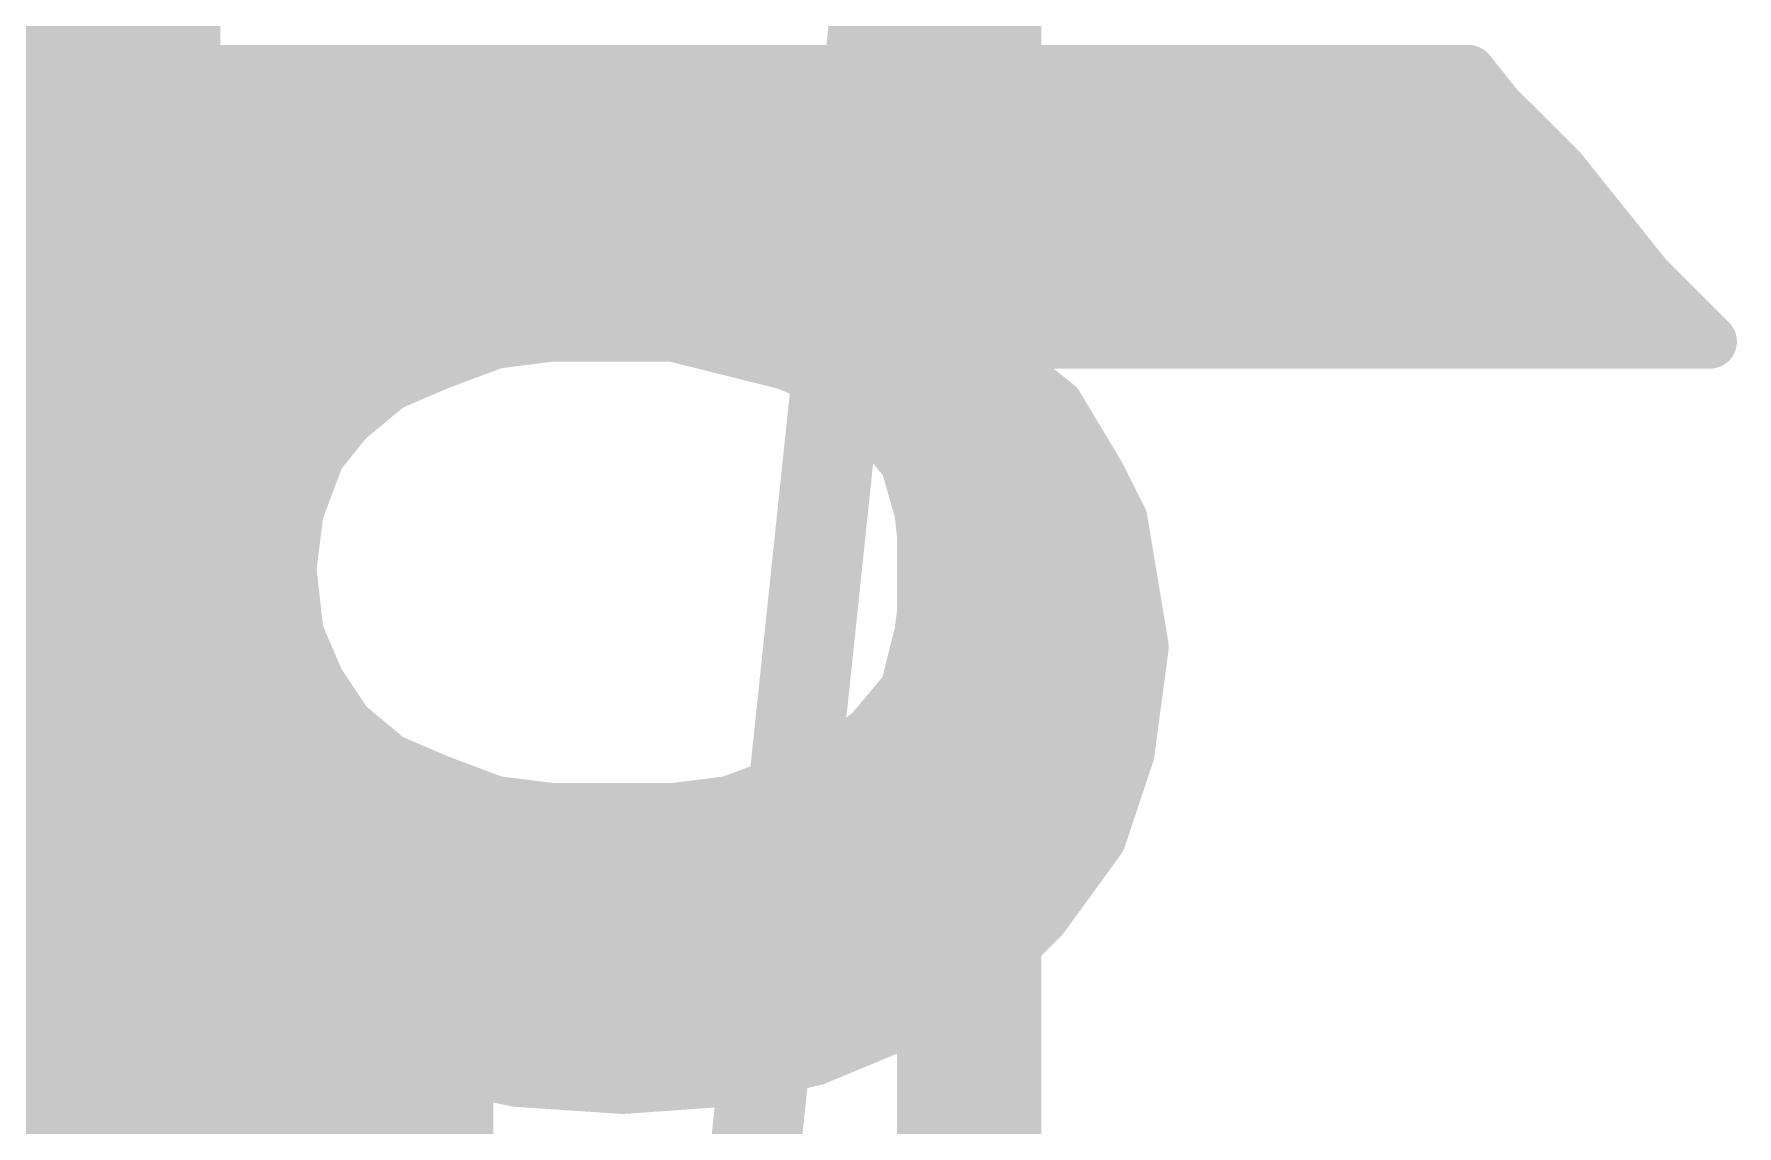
# Model space of a CAD drawing. Extents: x -9 to 98, y -21 to 39.
# Drawn here: x 8.844 to 11.241, y 26.958 to 28.496 of the extents above; entities that cross this region are included whole.
import ezdxf

# ---------------------------------------------------------------- set-up
doc = ezdxf.new("R2010")
doc.units = 0
for name, color, linetype in [('1', 12, 'CONTINUOUS'), ('16', 132, 'CONTINUOUS'), ('20', 31, 'CONTINUOUS'), ('22', 40, 'CONTINUOUS')]:
    doc.layers.add(name, color=color, linetype=linetype)

# ---------------------------------------------------------------- blocks, each defined once
blk = doc.blocks.new('RECT')
blk.add_solid([(-0.5, -0.5), (0.5, -0.5), (-0.5, 0.5), (0.5, 0.5)])

msp = doc.modelspace()

# ---------------------------------------------------------------- linework, layer by layer
at = {"layer": '1'}
for points, const_width in [([(10.033, 28.575), (9.779, 26.162)], 0.127), ([(8.7884, 28.194), (8.832, 26.993)], 0.4064), ([(8.832, 26.993), (8.89, 26.935)], 0.4064)]:
    msp.add_lwpolyline(points, dxfattribs=dict(at, const_width=const_width))
at = {"layer": '1', "const_width": 0.2032}
for points in [[(8.8899, 28.1977, 1), (8.6869, 28.1903)], [(8.9038, 27.0648, 1), (8.7602, 26.9212)], [(8.7305, 26.9893, 1), (8.9335, 26.9967)], [(8.8182, 26.8632, 1), (8.9618, 27.0068)]]:
    msp.add_lwpolyline(points, format="xyb", dxfattribs=at)
at = {"layer": '16', "const_width": 0.3048}
msp.add_lwpolyline([(8.89, 26.289), (8.89, 31.75)], dxfattribs=at)
at = {"layer": '20', "const_width": 0.2032}
msp.add_lwpolyline([(10.16, 33.02), (10.16, 7.62)], dxfattribs=at)
at = {"layer": '22', "const_width": 0.0762}
for points in [[(9.013, 28.443), (9.003, 28.403)], [(9.0079, 28.4226), (10.8793, 28.4226)], [(10.863, 28.443), (9.013, 28.443)], [(10.903, 28.393), (10.863, 28.443)], [(9.003, 28.403), (8.993, 28.353)], [(10.993, 28.303), (10.903, 28.393)], [(8.993, 28.353), (8.993, 28.303)], [(8.993, 28.3464), (10.9496, 28.3464)], [(8.993, 28.303), (8.983, 28.263)], [(11.113, 28.153), (10.993, 28.303)], [(8.983, 28.263), (8.973, 28.213)], [(8.9848, 28.2702), (11.0192, 28.2702)], [(8.973, 28.213), (8.963, 28.173)], [(8.9683, 28.194), (11.0802, 28.194)], [(8.963, 28.173), (8.943, 28.073)], [(11.203, 28.063), (11.113, 28.153)], [(8.952, 28.1178), (11.1482, 28.1178)], [(8.943, 28.073), (9.123, 28.073)], [(9.123, 28.073), (9.073, 28.033)], [(9.413, 28.033), (9.493, 28.063)], [(9.493, 28.063), (9.573, 28.073)], [(9.573, 28.073), (9.743, 28.073)], [(9.743, 28.073), (9.903, 28.033)], [(10.183, 28.053), (10.183, 28.063)], [(10.183, 28.063), (11.203, 28.063)], [(9.0838, 28.0416), (9.4359, 28.0416)], [(9.8686, 28.0416), (10.1973, 28.0416)], [(10.283, 27.973), (10.183, 28.053)], [(9.073, 28.033), (9.033, 27.993)], [(9.343, 28.003), (9.413, 28.033)], [(9.903, 28.033), (9.973, 28.003)], [(9.033, 27.993), (8.993, 27.943)], [(9.283, 27.953), (9.343, 28.003)], [(9.973, 28.003), (10.023, 27.953)], [(10.343, 27.873), (10.283, 27.973)], [(8.993, 27.943), (8.933, 27.843)], [(9.0109, 27.9654), (9.2979, 27.9654)], [(9.243, 27.903), (9.283, 27.953)], [(10.0106, 27.9654), (10.2876, 27.9654)], [(10.023, 27.953), (10.073, 27.893)], [(9.213, 27.823), (9.243, 27.903)], [(8.9607, 27.8892), (9.2378, 27.8892)], [(10.073, 27.893), (10.093, 27.823)], [(10.0741, 27.8892), (10.3333, 27.8892)], [(10.373, 27.813), (10.343, 27.873)], [(8.933, 27.843), (8.913, 27.723)], [(9.203, 27.743), (9.213, 27.823)], [(10.093, 27.823), (10.103, 27.733)], [(8.928, 27.813), (9.2118, 27.813)], [(10.0941, 27.813), (10.373, 27.813)], [(10.403, 27.633), (10.373, 27.813)], [(8.9153, 27.7368), (9.2037, 27.7368)], [(9.213, 27.653), (9.203, 27.743)], [(10.103, 27.733), (10.093, 27.653)], [(10.1026, 27.7368), (10.3857, 27.7368)], [(8.913, 27.723), (8.913, 27.653)], [(8.913, 27.6606), (9.2122, 27.6606)], [(10.094, 27.6606), (10.3984, 27.6606)], [(8.913, 27.653), (8.923, 27.503)], [(9.243, 27.583), (9.213, 27.653)], [(10.093, 27.653), (10.073, 27.573)], [(10.383, 27.483), (10.403, 27.633)], [(8.9176, 27.5844), (9.2424, 27.5844)], [(9.283, 27.523), (9.243, 27.583)], [(10.0759, 27.5844), (10.3965, 27.5844)], [(10.073, 27.573), (10.023, 27.513)], [(9.343, 27.473), (9.283, 27.523)], [(10.023, 27.513), (9.973, 27.473)], [(8.9227, 27.5082), (9.3008, 27.5082)], [(8.923, 27.503), (8.973, 27.363)], [(10.017, 27.5082), (10.3864, 27.5082)], [(9.413, 27.443), (9.343, 27.473)], [(9.973, 27.473), (9.903, 27.443)], [(10.343, 27.363), (10.383, 27.483)], [(9.493, 27.413), (9.413, 27.443)], [(9.903, 27.443), (9.823, 27.413)], [(10.063, 27.103), (9.903, 27.443)], [(9.903, 27.443), (10.063, 27.103)], [(8.9484, 27.432), (9.4423, 27.432)], [(9.8737, 27.432), (9.9082, 27.432)], [(9.9082, 27.432), (10.366, 27.432)], [(9.573, 27.403), (9.493, 27.413)], [(9.663, 27.403), (9.573, 27.403)], [(9.743, 27.403), (9.663, 27.403)], [(9.663, 27.403), (9.673, 27.013)], [(9.673, 27.013), (9.663, 27.403)], [(9.823, 27.413), (9.743, 27.403)], [(8.973, 27.363), (9.043, 27.253)], [(8.9776, 27.3558), (9.6642, 27.3558)], [(9.6642, 27.3558), (9.944, 27.3558)], [(9.944, 27.3558), (10.3378, 27.3558)], [(10.263, 27.253), (10.343, 27.363)], [(9.0261, 27.2796), (9.6662, 27.2796)], [(9.6662, 27.2796), (9.9799, 27.2796)], [(9.9799, 27.2796), (10.2823, 27.2796)], [(9.043, 27.253), (9.143, 27.163)], [(10.173, 27.163), (10.263, 27.253)], [(9.0981, 27.2034), (9.6681, 27.2034)], [(9.6681, 27.2034), (10.0158, 27.2034)], [(10.0158, 27.2034), (10.2134, 27.2034)], [(9.143, 27.163), (9.253, 27.093)], [(10.063, 27.103), (10.173, 27.163)], [(9.1993, 27.1272), (9.6701, 27.1272)], [(9.6701, 27.1272), (10.0516, 27.1272)], [(10.0516, 27.1272), (10.1074, 27.1272)], [(9.253, 27.093), (9.383, 27.053)], [(9.943, 27.053), (10.063, 27.103)], [(9.383, 27.053), (9.523, 27.023)], [(9.3923, 27.051), (9.672, 27.051)], [(9.672, 27.051), (9.9343, 27.051)], [(9.813, 27.023), (9.943, 27.053)], [(9.523, 27.023), (9.673, 27.013)], [(9.673, 27.013), (9.813, 27.023)]]:
    msp.add_lwpolyline(points, dxfattribs=at)
at = {"layer": '22', "const_width": 0.0381}
for points in [[(9.0079, 28.4417, 1), (9.0079, 28.4036)], [(9.013, 28.4621, 1), (9.013, 28.424)], [(9.0315, 28.4384, 1), (8.9945, 28.4476)], [(10.8779, 28.4549, 1), (10.8481, 28.4311)], [(10.863, 28.424, 1), (10.863, 28.4621)], [(10.8793, 28.4036, 1), (10.8793, 28.4417)], [(9.0217, 28.3993, 1), (8.9843, 28.4067)], [(8.9845, 28.4076, 1), (9.0215, 28.3984)], [(10.9165, 28.4065, 1), (10.8895, 28.3795)], [(10.8881, 28.3811, 1), (10.9179, 28.4049)], [(9.0121, 28.353, 1), (8.974, 28.353)], [(8.993, 28.3655, 1), (8.993, 28.3274)], [(8.9743, 28.3567, 1), (9.0117, 28.3493)], [(10.9496, 28.3274, 1), (10.9496, 28.3655)], [(9.0115, 28.2984, 1), (8.9745, 28.3076)], [(11.0079, 28.3149, 1), (10.9781, 28.2911)], [(8.974, 28.303, 1), (9.0121, 28.303)], [(10.9795, 28.2895, 1), (11.0065, 28.3165)], [(9.0017, 28.2593, 1), (8.9643, 28.2667)], [(8.9848, 28.2893, 1), (8.9848, 28.2512)], [(11.0192, 28.2512, 1), (11.0192, 28.2893)], [(8.9645, 28.2676, 1), (9.0015, 28.2584)], [(8.9915, 28.2084, 1), (8.9545, 28.2176)], [(8.9683, 28.2131, 1), (8.9683, 28.175)], [(8.9543, 28.2167, 1), (8.9917, 28.2093)], [(11.0802, 28.175, 1), (11.0802, 28.2131)], [(8.9445, 28.1776, 1), (8.9815, 28.1684)], [(8.9817, 28.1693, 1), (8.9443, 28.1767)], [(11.1265, 28.1665, 1), (11.0995, 28.1395)], [(11.0981, 28.1411, 1), (11.1279, 28.1649)], [(8.952, 28.1369, 1), (8.952, 28.0988)], [(11.1482, 28.0988, 1), (11.1482, 28.1369)], [(8.943, 28.0921, 1), (8.943, 28.054)], [(9.1349, 28.0581, 1), (9.1111, 28.0879)], [(9.123, 28.054, 1), (9.123, 28.0921)], [(9.4906, 28.0819, 1), (9.4954, 28.0441)], [(9.4997, 28.0452, 1), (9.4863, 28.0808)], [(9.573, 28.0921, 1), (9.573, 28.054)], [(9.5754, 28.0541, 1), (9.5706, 28.0919)], [(9.7476, 28.0915, 1), (9.7384, 28.0545)], [(9.743, 28.054, 1), (9.743, 28.0921)], [(10.202, 28.063, 1), (10.1639, 28.063)], [(10.183, 28.0821, 1), (10.183, 28.044)], [(11.203, 28.044, 1), (11.203, 28.0821)], [(8.9243, 28.0767, 1), (8.9617, 28.0693)], [(9.0838, 28.0607, 1), (9.0838, 28.0226)], [(9.4359, 28.0226, 1), (9.4359, 28.0607)], [(9.8686, 28.0607, 1), (9.8686, 28.0226)], [(10.1949, 28.0679, 1), (10.1711, 28.0381)], [(10.1973, 28.0226, 1), (10.1973, 28.0607)], [(11.1895, 28.0495, 1), (11.2165, 28.0765)], [(9.0611, 28.0479, 1), (9.0849, 28.0181)], [(9.0865, 28.0195, 1), (9.0595, 28.0465)], [(9.4063, 28.0508, 1), (9.4197, 28.0152)], [(9.4205, 28.0155, 1), (9.4055, 28.0505)], [(9.9105, 28.0505, 1), (9.8955, 28.0155)], [(9.8984, 28.0145, 1), (9.9076, 28.0515)], [(10.1639, 28.053, 1), (10.202, 28.053)], [(9.0479, 27.9811, 1), (9.0181, 28.0049)], [(9.3355, 28.0205, 1), (9.3505, 27.9855)], [(9.3552, 27.9884, 1), (9.3308, 28.0176)], [(9.9865, 28.0165, 1), (9.9595, 27.9895)], [(9.9655, 27.9855, 1), (9.9805, 28.0205)], [(9.0195, 28.0065, 1), (9.0465, 27.9795)], [(10.2993, 27.9828, 1), (10.2667, 27.9632)], [(10.2711, 27.9581, 1), (10.2949, 27.9879)], [(9.0093, 27.9332, 1), (8.9767, 27.9528)], [(9.0109, 27.9845, 1), (9.0109, 27.9464)], [(9.2708, 27.9676, 1), (9.2952, 27.9384)], [(9.2979, 27.9411, 1), (9.2681, 27.9649)], [(9.2979, 27.9464, 1), (9.2979, 27.9845)], [(10.0106, 27.9845, 1), (10.0106, 27.9464)], [(10.0376, 27.9652, 1), (10.0084, 27.9408)], [(10.0095, 27.9395, 1), (10.0365, 27.9665)], [(10.2876, 27.9464, 1), (10.2876, 27.9845)], [(8.9781, 27.9549, 1), (9.0079, 27.9311)], [(9.2281, 27.9149, 1), (9.2579, 27.8911)], [(9.2608, 27.8963, 1), (9.2252, 27.9097)], [(8.9607, 27.9083, 1), (8.9607, 27.8702)], [(9.2378, 27.8702, 1), (9.2378, 27.9083)], [(10.0913, 27.8982, 1), (10.0547, 27.8878)], [(10.0741, 27.9083, 1), (10.0741, 27.8702)], [(10.0584, 27.8808, 1), (10.0876, 27.9052)], [(10.36, 27.8815, 1), (10.326, 27.8645)], [(10.3333, 27.8702, 1), (10.3333, 27.9083)], [(10.3267, 27.8632, 1), (10.3593, 27.8828)], [(8.9167, 27.8528, 1), (8.9493, 27.8332)], [(8.9518, 27.8399, 1), (8.9142, 27.8461)], [(9.2319, 27.8206, 1), (9.1941, 27.8254)], [(10.1119, 27.8251, 1), (10.0741, 27.8209)], [(8.928, 27.8321, 1), (8.928, 27.794)], [(9.1952, 27.8297, 1), (9.2308, 27.8163)], [(9.2118, 27.794, 1), (9.2118, 27.8321)], [(10.0747, 27.8178, 1), (10.1113, 27.8282)], [(10.0941, 27.8321, 1), (10.0941, 27.794)], [(10.3918, 27.8161, 1), (10.3542, 27.8099)], [(10.356, 27.8045, 1), (10.39, 27.8215)], [(10.373, 27.794, 1), (10.373, 27.8321)], [(8.9153, 27.7559, 1), (8.9153, 27.7178)], [(9.2219, 27.7451, 1), (9.1841, 27.7409)], [(9.2037, 27.7178, 1), (9.2037, 27.7559)], [(10.1026, 27.7559, 1), (10.1026, 27.7178)], [(10.1219, 27.7306, 1), (10.0841, 27.7354)], [(10.3857, 27.7178, 1), (10.3857, 27.7559)], [(8.8942, 27.7261, 1), (8.9318, 27.7199)], [(8.9321, 27.723, 1), (8.894, 27.723)], [(9.1841, 27.7454, 1), (9.2219, 27.7406)], [(10.0841, 27.7309, 1), (10.1219, 27.7351)], [(8.913, 27.6797, 1), (8.913, 27.6416)], [(9.2122, 27.6416, 1), (9.2122, 27.6797)], [(10.094, 27.6797, 1), (10.094, 27.6416)], [(10.3984, 27.6416, 1), (10.3984, 27.6797)], [(8.932, 27.6543, 1), (8.894, 27.6517)], [(8.894, 27.653, 1), (8.9321, 27.653)], [(9.2305, 27.6605, 1), (9.1955, 27.6455)], [(9.1941, 27.6509, 1), (9.2319, 27.6551)], [(10.0741, 27.6554, 1), (10.1119, 27.6506)], [(10.1115, 27.6484, 1), (10.0745, 27.6576)], [(10.4219, 27.6305, 1), (10.3841, 27.6355)], [(10.3842, 27.6299, 1), (10.4218, 27.6361)], [(8.9176, 27.6035, 1), (8.9176, 27.5654)], [(9.2589, 27.5936, 1), (9.2271, 27.5724)], [(9.2424, 27.5654, 1), (9.2424, 27.6035)], [(10.0759, 27.6035, 1), (10.0759, 27.5654)], [(10.3965, 27.5654, 1), (10.3965, 27.6035)], [(9.2255, 27.5755, 1), (9.2605, 27.5905)], [(10.0876, 27.5608, 1), (10.0584, 27.5852)], [(10.0545, 27.5776, 1), (10.0915, 27.5684)], [(9.2952, 27.5376, 1), (9.2708, 27.5084)], [(9.2671, 27.5124, 1), (9.2989, 27.5336)], [(10.0349, 27.4981, 1), (10.0111, 27.5279)], [(8.9227, 27.5273, 1), (8.9227, 27.4892)], [(8.9409, 27.5094, 1), (8.9051, 27.4966)], [(9.3008, 27.4892, 1), (9.3008, 27.5273)], [(10.017, 27.5273, 1), (10.017, 27.4892)], [(10.0084, 27.5252, 1), (10.0376, 27.5008)], [(10.3864, 27.4892, 1), (10.3864, 27.5273)], [(8.904, 27.5017, 1), (8.942, 27.5043)], [(9.3505, 27.4905, 1), (9.3355, 27.4555)], [(9.3308, 27.4584, 1), (9.3552, 27.4876)], [(9.9611, 27.4879, 1), (9.9849, 27.4581)], [(9.9805, 27.4555, 1), (9.9655, 27.4905)], [(10.3641, 27.4855, 1), (10.4019, 27.4805)], [(10.4011, 27.477, 1), (10.3649, 27.489)], [(9.4197, 27.4608, 1), (9.4063, 27.4252)], [(9.4055, 27.4255, 1), (9.4205, 27.4605)], [(9.9202, 27.4511, 1), (9.8858, 27.4349)], [(9.9202, 27.4511, 1), (9.8858, 27.4349)], [(9.8955, 27.4605, 1), (9.9105, 27.4255)], [(9.9097, 27.4252, 1), (9.8963, 27.4608)], [(8.9484, 27.4511, 1), (8.9484, 27.413)], [(9.4423, 27.413, 1), (9.4423, 27.4511)], [(9.8737, 27.4511, 1), (9.8737, 27.413)], [(9.9082, 27.4511, 1), (9.9082, 27.413)], [(9.9082, 27.413, 1), (9.9082, 27.4511)], [(10.366, 27.413, 1), (10.366, 27.4511)], [(9.4954, 27.4319, 1), (9.4906, 27.3941)], [(9.4863, 27.3952, 1), (9.4997, 27.4308)], [(9.573, 27.4221, 1), (9.573, 27.384)], [(9.5706, 27.3841, 1), (9.5754, 27.4219)], [(9.663, 27.4221, 1), (9.663, 27.384)], [(9.682, 27.4035, 1), (9.644, 27.4025)], [(9.682, 27.4035, 1), (9.644, 27.4025)], [(9.663, 27.384, 1), (9.663, 27.4221)], [(9.7406, 27.4219, 1), (9.7454, 27.3841)], [(9.743, 27.384, 1), (9.743, 27.4221)], [(9.8163, 27.4308, 1), (9.8297, 27.3952)], [(9.8254, 27.3941, 1), (9.8206, 27.4319)], [(8.9891, 27.3732, 1), (8.9569, 27.3528)], [(8.9551, 27.3566, 1), (8.9909, 27.3694)], [(8.9776, 27.3749, 1), (8.9776, 27.3368)], [(9.6642, 27.3749, 1), (9.6642, 27.3368)], [(9.6642, 27.3368, 1), (9.6642, 27.3749)], [(9.944, 27.3749, 1), (9.944, 27.3368)], [(9.944, 27.3368, 1), (9.944, 27.3749)], [(10.3249, 27.369, 1), (10.3611, 27.357)], [(10.3584, 27.3518, 1), (10.3276, 27.3742)], [(10.3378, 27.3368, 1), (10.3378, 27.3749)], [(9.0261, 27.2987, 1), (9.0261, 27.2606)], [(9.6662, 27.2987, 1), (9.6662, 27.2606)], [(9.6662, 27.2606, 1), (9.6662, 27.2987)], [(9.9799, 27.2987, 1), (9.9799, 27.2606)], [(9.9799, 27.2606, 1), (9.9799, 27.2987)], [(10.2823, 27.2606, 1), (10.2823, 27.2987)], [(9.0557, 27.2672, 1), (9.0303, 27.2388)], [(10.2765, 27.2395, 1), (10.2495, 27.2665)], [(9.0269, 27.2428, 1), (9.0591, 27.2632)], [(10.2476, 27.2642, 1), (10.2784, 27.2418)], [(9.0981, 27.2225, 1), (9.0981, 27.1844)], [(9.6681, 27.2225, 1), (9.6681, 27.1844)], [(9.6681, 27.1844, 1), (9.6681, 27.2225)], [(10.0158, 27.2225, 1), (10.0158, 27.1844)], [(10.0158, 27.1844, 1), (10.0158, 27.2225)], [(10.2134, 27.1844, 1), (10.2134, 27.2225)], [(9.1532, 27.1791, 1), (9.1328, 27.1469)], [(9.1303, 27.1488, 1), (9.1557, 27.1772)], [(10.1595, 27.1765, 1), (10.1865, 27.1495)], [(10.1821, 27.1463, 1), (10.1639, 27.1797)], [(9.1993, 27.1463, 1), (9.1993, 27.1082)], [(9.6701, 27.1463, 1), (9.6701, 27.1082)], [(9.6701, 27.1082, 1), (9.6701, 27.1463)], [(10.0516, 27.1463, 1), (10.0516, 27.1082)], [(10.0516, 27.1082, 1), (10.0516, 27.1463)], [(10.1074, 27.1082, 1), (10.1074, 27.1463)], [(9.2586, 27.1112, 1), (9.2474, 27.0748)], [(9.2428, 27.0769, 1), (9.2632, 27.1091)], [(10.0539, 27.1197, 1), (10.0721, 27.0863)], [(10.0458, 27.0949, 1), (10.0802, 27.1111)], [(10.0458, 27.0949, 1), (10.0802, 27.1111)], [(10.0703, 27.0854, 1), (10.0557, 27.1206)], [(9.387, 27.0716, 1), (9.379, 27.0344)], [(9.3923, 27.0701, 1), (9.3923, 27.032)], [(9.3774, 27.0348, 1), (9.3886, 27.0712)], [(9.672, 27.0701, 1), (9.672, 27.032)], [(9.672, 27.032, 1), (9.672, 27.0701)], [(9.9357, 27.0706, 1), (9.9503, 27.0354)], [(9.9343, 27.032, 1), (9.9343, 27.0701)], [(9.9473, 27.0344, 1), (9.9387, 27.0716)], [(9.5243, 27.042, 1), (9.5217, 27.004)], [(9.519, 27.0044, 1), (9.527, 27.0416)], [(9.6716, 27.032, 1), (9.6744, 26.994)], [(9.6717, 26.994, 1), (9.6743, 27.032)], [(9.8087, 27.0416, 1), (9.8173, 27.0044)], [(9.8144, 27.004, 1), (9.8116, 27.042)], [(9.654, 27.0125, 1), (9.692, 27.0135)], [(9.654, 27.0125, 1), (9.692, 27.0135)]]:
    msp.add_lwpolyline(points, format="xyb", dxfattribs=at)

# ---------------------------------------------------------------- block references
at = {"layer": '1', "xscale": 0.635, "yscale": 1.27}
msp.add_blockref('RECT', (8.7884, 28.194), dxfattribs=at)
at = {"layer": '1', "xscale": 0.8, "yscale": 1.2, "rotation": 90}
msp.add_blockref('RECT', (8.89, 26.935), dxfattribs=at)

doc.saveas('drawing.dxf')
